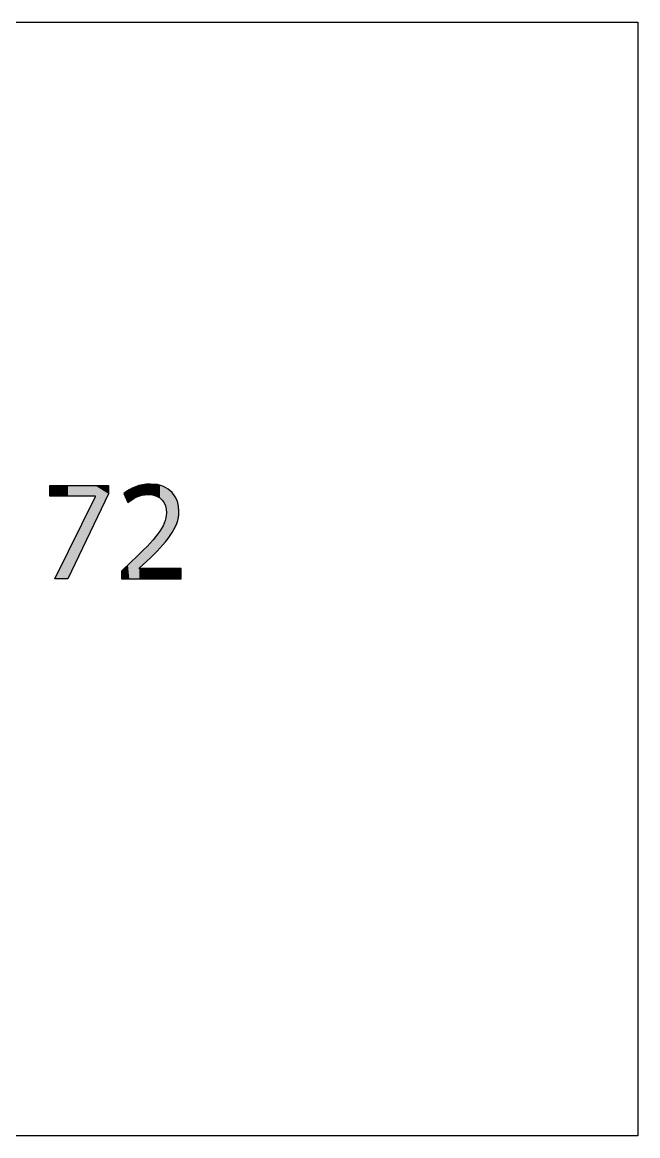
# Model space of a CAD drawing. Extents: x 15 to 401, y -450 to -8.
# Drawn here: x 280.7 to 314.9, y -267.1 to -205.1 of the extents above; entities that cross this region are included whole.
import ezdxf

# ---------------------------------------------------------------- set-up
doc = ezdxf.new("R2010")
doc.units = 0
doc.layers.add('LAYER_1', color=7, linetype='CONTINUOUS')

# ---------------------------------------------------------------- blocks, each defined once
blk = doc.blocks.new('*U19')
at = {"layer": 'LAYER_1', "color": 250, "extrusion": (0, 0, -1)}
for points in [[(-282.185, -231.438), (-282.185, -230.854), (-282.473, -231.438)], [(-282.473, -231.438), (-282.185, -230.854), (-282.473, -230.854)], [(-284.729, -232.857), (-284.729, -230.854), (-285.465, -231.317)], [(-284.729, -232.857), (-283.201, -234.569), (-284.729, -231.454)]]:
    blk.add_solid(points, dxfattribs=at)
at = {"layer": 'LAYER_1', "color": 250}
for points in [[(282.473, -231.438), (282.473, -230.854), (283.201, -231.438)], [(283.201, -231.438), (282.473, -230.854), (283.201, -230.854)], [(283.201, -231.438), (283.201, -230.854), (284.729, -231.438)], [(284.729, -231.438), (283.201, -230.854), (284.729, -230.854)], [(285.465, -231.317), (284.729, -230.854), (285.465, -230.854)], [(283.201, -236.053), (283.201, -234.569), (284.729, -232.857)], [(283.201, -236.053), (282.473, -236.053), (283.201, -234.569)]]:
    blk.add_solid(points, dxfattribs=at)
blk = doc.blocks.new('*U20')
at = {"layer": 'LAYER_1', "color": 250}
for points in [[(286.545, -231.789), (286.321, -231.294), (286.545, -231.135)], [(286.619, -231.735), (286.545, -231.135), (286.619, -231.083)], [(286.745, -231.642), (286.619, -231.083), (286.745, -231.022)], [(286.752, -231.636), (286.745, -231.022), (286.752, -231.019)], [(286.967, -231.518), (286.752, -231.019), (286.967, -230.916)], [(287.01, -231.495), (286.967, -230.916), (287.01, -230.904)], [(287.177, -231.437), (287.01, -230.904), (287.177, -230.857)], [(287.311, -231.39), (287.177, -230.857), (287.311, -230.819)], [(287.361, -231.385), (287.311, -230.819), (287.361, -230.805)], [(287.593, -231.357), (287.361, -230.805), (287.593, -230.784)], [(287.607, -231.355), (287.593, -230.784), (287.607, -230.783)], [(287.649, -231.35), (287.607, -230.783), (287.649, -230.779)], [(287.793, -231.362), (287.649, -230.779), (287.793, -230.766)], [(287.649, -231.35), (287.649, -230.779), (287.793, -231.362)], [(287.793, -231.362), (287.793, -230.766), (287.916, -231.372)], [(287.916, -231.372), (287.916, -230.776), (287.939, -231.378)], [(287.939, -231.378), (287.939, -230.778), (288.138, -231.434)], [(288.138, -231.434), (288.138, -230.796), (288.183, -231.459)], [(288.183, -231.459), (288.183, -230.8), (288.208, -231.473)], [(288.208, -231.473), (288.208, -230.807), (288.317, -231.532)], [(288.317, -231.532), (288.317, -230.839), (288.335, -231.549)], [(288.335, -231.549), (288.335, -230.845), (288.415, -231.622)], [(288.415, -231.622), (288.415, -230.868), (288.456, -231.66)], [(288.456, -231.66), (288.456, -230.88), (288.514, -231.746)], [(288.514, -231.746), (288.514, -230.897), (288.559, -231.812)], [(288.559, -231.812), (288.559, -230.922), (288.562, -231.819)], [(288.562, -231.819), (288.562, -230.923), (288.629, -231.984)], [(288.629, -231.984), (288.629, -230.96), (288.641, -232.044)], [(288.641, -232.044), (288.641, -230.967), (288.65, -232.083)], [(288.65, -232.083), (288.65, -230.972), (288.668, -232.17)], [(288.668, -232.17), (288.668, -230.982), (288.681, -232.365)], [(288.668, -233.94), (288.65, -232.656), (288.668, -232.483)], [(288.681, -233.924), (288.668, -232.483), (288.681, -232.365)], [(288.514, -234.12), (288.456, -233.155), (288.514, -233.039)], [(288.559, -234.069), (288.514, -233.039), (288.559, -232.949)], [(288.562, -234.066), (288.559, -232.949), (288.562, -232.944)], [(288.629, -233.99), (288.562, -232.944), (288.629, -232.725)], [(288.641, -233.975), (288.629, -232.725), (288.641, -232.683)], [(288.65, -233.964), (288.641, -232.683), (288.65, -232.656)], [(288.138, -234.521), (287.939, -233.876), (288.138, -233.632)], [(288.183, -234.476), (288.138, -233.632), (288.183, -233.576)], [(288.208, -234.451), (288.183, -233.576), (288.208, -233.546)], [(288.317, -234.342), (288.208, -233.546), (288.317, -233.384)], [(288.335, -234.323), (288.317, -233.384), (288.335, -233.356)], [(288.415, -234.232), (288.335, -233.356), (288.415, -233.237)], [(288.456, -234.186), (288.415, -233.237), (288.456, -233.155)], [(287.593, -235.069), (287.361, -234.48), (287.593, -234.251)], [(287.607, -235.055), (287.593, -234.251), (287.607, -234.238)], [(287.649, -235.013), (287.607, -234.238), (287.649, -234.191)], [(287.793, -234.868), (287.649, -234.191), (287.793, -234.035)], [(287.916, -234.744), (287.793, -234.035), (287.916, -233.901)], [(287.939, -234.721), (287.916, -233.901), (287.939, -233.876)], [(286.967, -236.053), (286.752, -235.079), (286.967, -234.867)], [(287.01, -236.053), (286.967, -234.867), (287.01, -234.825)], [(287.177, -236.053), (287.01, -234.825), (287.177, -234.66)], [(287.311, -235.33), (287.177, -234.66), (287.311, -234.528)], [(287.361, -235.284), (287.311, -234.528), (287.361, -234.48)], [(286.321, -236.053), (286.193, -235.621), (286.321, -235.497)], [(286.545, -236.053), (286.321, -235.497), (286.545, -235.28)], [(286.619, -236.053), (286.545, -235.28), (286.619, -235.209)], [(286.745, -236.053), (286.619, -235.209), (286.745, -235.086)], [(286.752, -236.053), (286.745, -235.086), (286.752, -235.079)]]:
    blk.add_solid(points, dxfattribs=at)
at = {"layer": 'LAYER_1', "color": 250, "extrusion": (0, 0, -1)}
for points in [[(-286.545, -231.789), (-286.545, -231.135), (-286.619, -231.735)], [(-286.619, -231.735), (-286.619, -231.083), (-286.745, -231.642)], [(-286.745, -231.642), (-286.745, -231.022), (-286.752, -231.636)], [(-286.752, -231.636), (-286.752, -231.019), (-286.967, -231.518)], [(-286.967, -231.518), (-286.967, -230.916), (-287.01, -231.495)], [(-287.01, -231.495), (-287.01, -230.904), (-287.177, -231.437)], [(-287.177, -231.437), (-287.177, -230.857), (-287.311, -231.39)], [(-287.311, -231.39), (-287.311, -230.819), (-287.361, -231.385)], [(-287.361, -231.385), (-287.361, -230.805), (-287.593, -231.357)], [(-287.593, -231.357), (-287.593, -230.784), (-287.607, -231.355)], [(-287.607, -231.355), (-287.607, -230.783), (-287.649, -231.35)], [(-287.916, -231.372), (-287.793, -230.766), (-287.916, -230.776)], [(-287.939, -231.378), (-287.916, -230.776), (-287.939, -230.778)], [(-288.138, -231.434), (-287.939, -230.778), (-288.138, -230.796)], [(-288.183, -231.459), (-288.138, -230.796), (-288.183, -230.8)], [(-288.208, -231.473), (-288.183, -230.8), (-288.208, -230.807)], [(-288.317, -231.532), (-288.208, -230.807), (-288.317, -230.839)], [(-288.335, -231.549), (-288.317, -230.839), (-288.335, -230.845)], [(-288.415, -231.622), (-288.335, -230.845), (-288.415, -230.868)], [(-288.456, -231.66), (-288.415, -230.868), (-288.456, -230.88)], [(-288.514, -231.746), (-288.456, -230.88), (-288.514, -230.897)], [(-288.559, -231.812), (-288.514, -230.897), (-288.559, -230.922)], [(-288.562, -231.819), (-288.559, -230.922), (-288.562, -230.923)], [(-288.629, -231.984), (-288.562, -230.923), (-288.629, -230.96)], [(-288.641, -232.044), (-288.629, -230.96), (-288.641, -230.967)], [(-288.65, -232.083), (-288.641, -230.967), (-288.65, -230.972)], [(-288.668, -232.17), (-288.65, -230.972), (-288.668, -230.982)], [(-288.681, -232.365), (-288.668, -230.982), (-288.681, -230.989)], [(-288.681, -233.924), (-288.681, -230.989), (-288.789, -233.783)], [(-288.789, -233.783), (-288.681, -230.989), (-288.789, -231.048)], [(-288.789, -233.783), (-288.789, -231.048), (-288.9, -233.638)], [(-288.9, -233.638), (-288.789, -231.048), (-288.9, -231.146)], [(-288.9, -233.638), (-288.9, -231.146), (-289.009, -233.462)], [(-289.009, -233.462), (-288.9, -231.146), (-289.009, -231.243)], [(-289.009, -233.462), (-289.009, -231.243), (-289.107, -233.305)], [(-289.107, -233.305), (-289.009, -231.243), (-289.107, -231.377)], [(-289.107, -233.305), (-289.107, -231.377), (-289.176, -233.152)], [(-289.176, -233.152), (-289.107, -231.377), (-289.176, -231.472)], [(-289.176, -233.152), (-289.176, -231.472), (-289.259, -232.971)], [(-289.259, -232.971), (-289.176, -231.472), (-289.259, -231.652)], [(-289.259, -232.971), (-289.259, -231.652), (-289.294, -232.845)], [(-289.294, -232.845), (-289.259, -231.652), (-289.294, -231.728)], [(-289.294, -232.845), (-289.294, -231.728), (-289.353, -232.63)], [(-289.353, -232.63), (-289.294, -231.728), (-289.353, -231.962)], [(-288.668, -233.94), (-288.668, -232.483), (-288.681, -233.924)], [(-289.353, -232.63), (-289.353, -231.962), (-289.362, -232.525)], [(-289.362, -232.525), (-289.353, -231.962), (-289.362, -231.999)], [(-289.362, -232.525), (-289.362, -231.999), (-289.385, -232.278)], [(-288.514, -234.12), (-288.514, -233.039), (-288.559, -234.069)], [(-288.559, -234.069), (-288.559, -232.949), (-288.562, -234.066)], [(-288.562, -234.066), (-288.562, -232.944), (-288.629, -233.99)], [(-288.629, -233.99), (-288.629, -232.725), (-288.641, -233.975)], [(-288.641, -233.975), (-288.641, -232.683), (-288.65, -233.964)], [(-288.65, -233.964), (-288.65, -232.656), (-288.668, -233.94)], [(-288.138, -234.521), (-288.138, -233.632), (-288.183, -234.476)], [(-288.183, -234.476), (-288.183, -233.576), (-288.208, -234.451)], [(-288.208, -234.451), (-288.208, -233.546), (-288.317, -234.342)], [(-288.317, -234.342), (-288.317, -233.384), (-288.335, -234.323)], [(-288.335, -234.323), (-288.335, -233.356), (-288.415, -234.232)], [(-288.415, -234.232), (-288.415, -233.237), (-288.456, -234.186)], [(-288.456, -234.186), (-288.456, -233.155), (-288.514, -234.12)], [(-287.593, -235.069), (-287.593, -234.251), (-287.607, -235.055)], [(-287.607, -235.055), (-287.607, -234.238), (-287.649, -235.013)], [(-287.649, -235.013), (-287.649, -234.191), (-287.793, -234.868)], [(-287.793, -234.868), (-287.793, -234.035), (-287.916, -234.744)], [(-287.916, -234.744), (-287.916, -233.901), (-287.939, -234.721)], [(-287.939, -234.721), (-287.939, -233.876), (-288.138, -234.521)], [(-286.967, -236.053), (-286.967, -234.867), (-287.01, -236.053)], [(-287.01, -236.053), (-287.01, -234.825), (-287.177, -236.053)], [(-287.177, -235.454), (-287.177, -234.66), (-287.311, -235.33)], [(-287.311, -235.33), (-287.311, -234.528), (-287.361, -235.284)], [(-287.361, -235.284), (-287.361, -234.48), (-287.593, -235.069)], [(-286.321, -236.053), (-286.321, -235.497), (-286.545, -236.053)], [(-286.545, -236.053), (-286.545, -235.28), (-286.619, -236.053)], [(-286.619, -236.053), (-286.619, -235.209), (-286.745, -236.053)], [(-286.745, -236.053), (-286.745, -235.086), (-286.752, -236.053)], [(-286.752, -236.053), (-286.752, -235.079), (-286.967, -236.053)], [(-287.177, -236.053), (-287.177, -235.47), (-287.311, -236.053)], [(-287.311, -236.053), (-287.177, -235.47), (-287.311, -235.47)], [(-287.311, -236.053), (-287.311, -235.47), (-287.361, -236.053)], [(-287.361, -236.053), (-287.311, -235.47), (-287.361, -235.47)], [(-287.361, -236.053), (-287.361, -235.47), (-287.593, -236.053)], [(-287.593, -236.053), (-287.361, -235.47), (-287.593, -235.47)], [(-287.593, -236.053), (-287.593, -235.47), (-287.607, -236.053)], [(-287.607, -236.053), (-287.593, -235.47), (-287.607, -235.47)], [(-287.607, -236.053), (-287.607, -235.47), (-287.649, -236.053)], [(-287.649, -236.053), (-287.607, -235.47), (-287.649, -235.47)], [(-287.649, -236.053), (-287.649, -235.47), (-287.793, -236.053)], [(-287.793, -236.053), (-287.649, -235.47), (-287.793, -235.47)], [(-287.793, -236.053), (-287.793, -235.47), (-287.916, -236.053)], [(-287.916, -236.053), (-287.793, -235.47), (-287.916, -235.47)], [(-287.916, -236.053), (-287.916, -235.47), (-287.939, -236.053)], [(-287.939, -236.053), (-287.916, -235.47), (-287.939, -235.47)], [(-287.939, -236.053), (-287.939, -235.47), (-288.138, -236.053)], [(-288.138, -236.053), (-287.939, -235.47), (-288.138, -235.47)], [(-288.138, -236.053), (-288.138, -235.47), (-288.183, -236.053)], [(-288.183, -236.053), (-288.138, -235.47), (-288.183, -235.47)], [(-288.183, -236.053), (-288.183, -235.47), (-288.208, -236.053)], [(-288.208, -236.053), (-288.183, -235.47), (-288.208, -235.47)], [(-288.208, -236.053), (-288.208, -235.47), (-288.317, -236.053)], [(-288.317, -236.053), (-288.208, -235.47), (-288.317, -235.47)], [(-288.317, -236.053), (-288.317, -235.47), (-288.335, -236.053)], [(-288.335, -236.053), (-288.317, -235.47), (-288.335, -235.47)], [(-288.335, -236.053), (-288.335, -235.47), (-288.415, -236.053)], [(-288.415, -236.053), (-288.335, -235.47), (-288.415, -235.47)], [(-288.415, -236.053), (-288.415, -235.47), (-288.456, -236.053)], [(-288.456, -236.053), (-288.415, -235.47), (-288.456, -235.47)], [(-288.456, -236.053), (-288.456, -235.47), (-288.514, -236.053)], [(-288.514, -236.053), (-288.456, -235.47), (-288.514, -235.47)], [(-288.514, -236.053), (-288.514, -235.47), (-288.559, -236.053)], [(-288.559, -236.053), (-288.514, -235.47), (-288.559, -235.47)], [(-288.559, -236.053), (-288.559, -235.47), (-288.562, -236.053)], [(-288.562, -236.053), (-288.559, -235.47), (-288.562, -235.47)], [(-288.562, -236.053), (-288.562, -235.47), (-288.629, -236.053)], [(-288.629, -236.053), (-288.562, -235.47), (-288.629, -235.47)], [(-288.629, -236.053), (-288.629, -235.47), (-288.641, -236.053)], [(-288.641, -236.053), (-288.629, -235.47), (-288.641, -235.47)], [(-288.641, -236.053), (-288.641, -235.47), (-288.65, -236.053)], [(-288.65, -236.053), (-288.641, -235.47), (-288.65, -235.47)], [(-288.65, -236.053), (-288.65, -235.47), (-288.668, -236.053)], [(-288.668, -236.053), (-288.65, -235.47), (-288.668, -235.47)], [(-288.668, -236.053), (-288.668, -235.47), (-288.681, -236.053)], [(-288.681, -236.053), (-288.668, -235.47), (-288.681, -235.47)], [(-288.681, -236.053), (-288.681, -235.47), (-288.789, -236.053)], [(-288.789, -236.053), (-288.681, -235.47), (-288.789, -235.47)], [(-288.789, -236.053), (-288.789, -235.47), (-288.9, -236.053)], [(-288.9, -236.053), (-288.789, -235.47), (-288.9, -235.47)], [(-288.9, -236.053), (-288.9, -235.47), (-289.009, -236.053)], [(-289.009, -236.053), (-288.9, -235.47), (-289.009, -235.47)], [(-289.009, -236.053), (-289.009, -235.47), (-289.107, -236.053)], [(-289.107, -236.053), (-289.009, -235.47), (-289.107, -235.47)], [(-289.107, -236.053), (-289.107, -235.47), (-289.176, -236.053)], [(-289.176, -236.053), (-289.107, -235.47), (-289.176, -235.47)], [(-289.176, -236.053), (-289.176, -235.47), (-289.259, -236.053)], [(-289.259, -236.053), (-289.176, -235.47), (-289.259, -235.47)], [(-289.259, -236.053), (-289.259, -235.47), (-289.294, -236.053)], [(-289.294, -236.053), (-289.259, -235.47), (-289.294, -235.47)], [(-289.294, -236.053), (-289.294, -235.47), (-289.353, -236.053)], [(-289.353, -236.053), (-289.294, -235.47), (-289.353, -235.47)], [(-289.353, -236.053), (-289.353, -235.47), (-289.362, -236.053)], [(-289.362, -236.053), (-289.353, -235.47), (-289.362, -235.47)], [(-289.362, -236.053), (-289.362, -235.47), (-289.385, -236.053)], [(-289.385, -236.053), (-289.362, -235.47), (-289.385, -235.47)], [(-289.385, -236.053), (-289.385, -235.47), (-289.513, -236.053)], [(-289.513, -236.053), (-289.385, -235.47), (-289.513, -235.47)], [(-286.193, -236.053), (-286.193, -235.621), (-286.321, -236.053)]]:
    blk.add_solid(points, dxfattribs=at)
blk = doc.blocks.new('BLOCK_5')
at = {"layer": 'LAYER_1'}
blk.add_lwpolyline([(285.465, -230.854), (285.465, -231.317), (283.201, -236.053), (282.473, -236.053), (284.729, -231.454), (284.729, -231.438), (282.185, -231.438), (282.185, -230.854), (285.465, -230.854)], dxfattribs=at)
blk.add_open_spline([(286.193, -236.053), (286.193, -236.053), (286.193, -235.621), (286.193, -235.621), (286.193, -235.621), (286.745, -235.086), (286.745, -235.086), (288.073, -233.821), (288.673, -233.15), (288.681, -232.365), (288.681, -231.838), (288.425, -231.35), (287.649, -231.35), (287.177, -231.35), (286.785, -231.59), (286.545, -231.789), (286.545, -231.789), (286.321, -231.294), (286.321, -231.294), (286.681, -230.99), (287.193, -230.766), (287.793, -230.766), (288.913, -230.766), (289.385, -231.534), (289.385, -232.278), (289.385, -233.238), (288.689, -234.014), (287.593, -235.069), (287.593, -235.069), (287.177, -235.454), (287.177, -235.454), (287.177, -235.454), (287.177, -235.47), (287.177, -235.47), (287.177, -235.47), (289.513, -235.47), (289.513, -235.47), (289.513, -235.47), (289.513, -236.053), (289.513, -236.053), (289.513, -236.053), (286.193, -236.053), (286.193, -236.053)], degree=3, knots=[0, 0, 0, 0, 1, 1, 1, 2, 2, 2, 3, 3, 3, 4, 4, 4, 5, 5, 5, 6, 6, 6, 7, 7, 7, 8, 8, 8, 9, 9, 9, 10, 10, 10, 11, 11, 11, 12, 12, 12, 13, 13, 13, 14, 14, 14, 14], dxfattribs=at)
at = {"layer": 'LAYER_1', "color": 250}
for name in ['*U19', '*U20']:
    blk.add_blockref(name, (0, 0), dxfattribs=at)
blk = doc.blocks.new('BLOCK_4')
at = {"layer": 'LAYER_1'}
blk.add_lwpolyline([(314.936, -267.053), (242.936, -267.053), (242.936, -205.053), (314.936, -205.053), (314.936, -267.053)], dxfattribs=at)
blk.add_blockref('BLOCK_5', (0, 0), dxfattribs=at)

msp = doc.modelspace()

# ---------------------------------------------------------------- block references
at = {"layer": 'LAYER_1'}
msp.add_blockref('BLOCK_4', (0, 0), dxfattribs=at)

doc.saveas('drawing.dxf')
